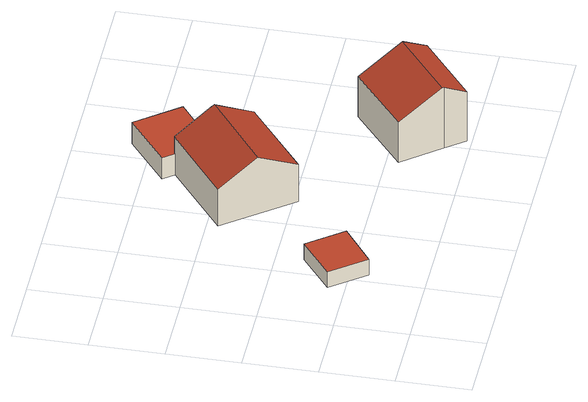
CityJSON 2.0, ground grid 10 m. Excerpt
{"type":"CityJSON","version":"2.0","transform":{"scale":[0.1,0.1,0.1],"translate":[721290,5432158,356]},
"CityObjects":{
"building1":{"type":"Building","attributes":{"Gemeindeschluessel":"09375199","HoeheDach":"364.361","HoeheGrund":"361.850","Methode":"1000","NiedrigsteTraufeDesGebaeudes":"364.361","Geometrietyp2DReferenz":"3000","measuredHeight":2.51,"function":"31001_2463","roofType":"1000"},"geometry":[{"type":"Solid","lod":"2","boundaries":[[[[0,1,2,3]],[[4,2,1,5]],[[6,3,2,4]],[[7,0,3,6]],[[6,4,5,7]],[[5,1,0,7]]]],"semantics":{"surfaces":[{"type":"RoofSurface","Dachneigung":"90.000","Dachorientierung":"-1.000","Flaeche":"40.452","Z_MAX":"2.511","Z_MAX_ASL":"364.361","Z_MIN":"2.511","Z_MIN_ASL":"364.361"},{"type":"WallSurface","Flaeche":"15.120","Z_MAX":"2.511","Z_MAX_ASL":"364.361","Z_MIN":"0.000","Z_MIN_ASL":"361.850"},{"type":"WallSurface","Flaeche":"16.869","Z_MAX":"2.511","Z_MAX_ASL":"364.361","Z_MIN":"0.000","Z_MIN_ASL":"361.850"},{"type":"GroundSurface","Flaeche":"40.452","Z_MAX":"0.000","Z_MAX_ASL":"361.850","Z_MIN":"0.000","Z_MIN_ASL":"361.850"}],"values":[[0,1,2,1,3,2]]}}]},
"building2":{"type":"Building","attributes":{"Gemeindeschluessel":"09375199","HoeheDach":"371.067","HoeheGrund":"361.980","Methode":"1000","NiedrigsteTraufeDesGebaeudes":"367.893","Geometrietyp2DReferenz":"3000","measuredHeight":9.09,"function":"31001_1000","roofType":"3100","storeysAboveGround":2},"address":[{"Country":"Germany","Locality":"Sinzing","ThoroughfareName":"Ortsstraße 8"}],"geometry":[{"type":"Solid","lod":"2","boundaries":[[[[8,9,10,11,12]],[[13,14,9,8]],[[15,16,17,18]],[[19,20,21,14,13]],[[10,21,20,17,16,11]],[[19,13,8,12,15,18]],[[12,11,16,15]],[[18,17,20,19]],[[9,14,21,10]]]],"semantics":{"surfaces":[{"type":"WallSurface","Flaeche":"86.251","Z_MAX":"9.087","Z_MAX_ASL":"371.067","Z_MIN":"0.000","Z_MIN_ASL":"361.980"},{"type":"WallSurface","Flaeche":"74.019","Z_MAX":"5.920","Z_MAX_ASL":"367.900","Z_MIN":"0.000","Z_MIN_ASL":"361.980"},{"type":"WallSurface","Flaeche":"1.529","Z_MAX":"5.925","Z_MAX_ASL":"367.905","Z_MIN":"0.000","Z_MIN_ASL":"361.980"},{"type":"WallSurface","Flaeche":"46.627","Z_MAX":"9.087","Z_MAX_ASL":"371.067","Z_MIN":"0.000","Z_MIN_ASL":"361.980"},{"type":"RoofSurface","Dachneigung":"61.121","Dachorientierung":"322.343","Flaeche":"81.822","Z_MAX":"9.087","Z_MAX_ASL":"371.067","Z_MIN":"5.913","Z_MIN_ASL":"367.893"},{"type":"GroundSurface","Flaeche":"143.403","Z_MAX":"0.000","Z_MAX_ASL":"361.980","Z_MIN":"0.000","Z_MIN_ASL":"361.980"},{"type":"WallSurface","Flaeche":"72.242","Z_MAX":"5.925","Z_MAX_ASL":"367.905","Z_MIN":"0.000","Z_MIN_ASL":"361.980"},{"type":"WallSurface","Flaeche":"39.503","Z_MAX":"8.870","Z_MAX_ASL":"370.850","Z_MIN":"0.000","Z_MIN_ASL":"361.980"},{"type":"RoofSurface","Dachneigung":"61.125","Dachorientierung":"142.345","Flaeche":"81.939","Z_MAX":"9.087","Z_MAX_ASL":"371.067","Z_MIN":"5.920","Z_MIN_ASL":"367.900"}],"values":[[0,1,2,3,4,5,6,7,8]]}}]},
"building3":{"type":"Building","attributes":{"Gemeindeschluessel":"09375199","HoeheDach":"365.322","HoeheGrund":"361.924","Methode":"1000","NiedrigsteTraufeDesGebaeudes":"365.322","Geometrietyp2DReferenz":"3000","measuredHeight":3.4,"function":"31001_2463","roofType":"1000","storeysAboveGround":1},"geometry":[{"type":"Solid","lod":"2","boundaries":[[[[22,23,24,25]],[[26,27,28,29]],[[30,31,32,33]],[[27,24,23,32,31,28]],[[25,26,29,30,33,22]],[[27,26,25,24]],[[33,32,23,22]],[[29,28,31,30]]]],"semantics":{"surfaces":[{"type":"WallSurface","Flaeche":"6.702","Z_MAX":"3.398","Z_MAX_ASL":"365.322","Z_MIN":"0.000","Z_MIN_ASL":"361.924"},{"type":"WallSurface","Flaeche":"24.687","Z_MAX":"3.398","Z_MAX_ASL":"365.322","Z_MIN":"0.000","Z_MIN_ASL":"361.924"},{"type":"WallSurface","Flaeche":"18.146","Z_MAX":"3.398","Z_MAX_ASL":"365.322","Z_MIN":"0.000","Z_MIN_ASL":"361.924"},{"type":"RoofSurface","Dachneigung":"90.000","Dachorientierung":"-1.000","Flaeche":"60.418","Z_MAX":"3.398","Z_MAX_ASL":"365.322","Z_MIN":"3.398","Z_MIN_ASL":"365.322"},{"type":"GroundSurface","Flaeche":"60.418","Z_MAX":"0.000","Z_MAX_ASL":"361.924","Z_MIN":"0.000","Z_MIN_ASL":"361.924"},{"type":"WallSurface","Flaeche":"28.821","Z_MAX":"3.398","Z_MAX_ASL":"365.322","Z_MIN":"0.000","Z_MIN_ASL":"361.924"},{"type":"WallSurface","Flaeche":"0.877","Z_MAX":"3.398","Z_MAX_ASL":"365.322","Z_MIN":"0.000","Z_MIN_ASL":"361.924"},{"type":"WallSurface","Flaeche":"27.892","Z_MAX":"3.398","Z_MAX_ASL":"365.322","Z_MIN":"0.000","Z_MIN_ASL":"361.924"}],"values":[[0,1,2,3,4,5,6,7]]}}]},
"building4":{"type":"Building","attributes":{"Gemeindeschluessel":"09375199","HoeheDach":"366.414","HoeheGrund":"356.550","Methode":"2000","NiedrigsteTraufeDesGebaeudes":"362.978","Geometrietyp2DReferenz":"3000","measuredHeight":9.86,"function":"31001_1000","roofType":"3100","storeysAboveGround":2},"address":[{"Country":"Germany","Locality":"Sinzing","ThoroughfareName":"Ortsstraße 11"}],"geometry":[{"type":"Solid","lod":"2","boundaries":[[[[34,35,36,37]],[[38,39,40,41,42]],[[43,44,45,46]],[[47,48,49,44,43]],[[37,36,39,38]],[[39,36,35,45,44,49,40]],[[42,41,48,47]],[[47,43,46,34,37,38,42]],[[40,49,48,41]],[[46,45,35,34]]]],"semantics":{"surfaces":[{"type":"WallSurface","Flaeche":"0.906","Z_MAX":"7.945","Z_MAX_ASL":"364.495","Z_MIN":"0.000","Z_MIN_ASL":"356.550"},{"type":"WallSurface","Flaeche":"54.140","Z_MAX":"9.864","Z_MAX_ASL":"366.414","Z_MIN":"0.000","Z_MIN_ASL":"356.550"},{"type":"WallSurface","Flaeche":"29.385","Z_MAX":"9.739","Z_MAX_ASL":"366.290","Z_MIN":"0.000","Z_MIN_ASL":"356.550"},{"type":"WallSurface","Flaeche":"54.069","Z_MAX":"9.864","Z_MAX_ASL":"366.414","Z_MIN":"0.000","Z_MIN_ASL":"356.550"},{"type":"WallSurface","Flaeche":"29.325","Z_MAX":"9.736","Z_MAX_ASL":"366.286","Z_MIN":"0.000","Z_MIN_ASL":"356.550"},{"type":"RoofSurface","Dachneigung":"61.629","Dachorientierung":"141.567","Flaeche":"44.690","Z_MAX":"9.864","Z_MAX_ASL":"366.414","Z_MIN":"7.944","Z_MIN_ASL":"364.494"},{"type":"WallSurface","Flaeche":"71.060","Z_MAX":"6.429","Z_MAX_ASL":"362.979","Z_MIN":"0.000","Z_MIN_ASL":"356.550"},{"type":"GroundSurface","Flaeche":"109.659","Z_MAX":"0.000","Z_MAX_ASL":"356.550","Z_MIN":"0.000","Z_MIN_ASL":"356.550"},{"type":"RoofSurface","Dachneigung":"61.629","Dachorientierung":"321.567","Flaeche":"79.937","Z_MAX":"9.864","Z_MAX_ASL":"366.414","Z_MIN":"6.428","Z_MIN_ASL":"362.978"},{"type":"WallSurface","Flaeche":"87.023","Z_MAX":"7.945","Z_MAX_ASL":"364.495","Z_MIN":"0.000","Z_MIN_ASL":"356.550"}],"values":[[0,1,2,3,4,5,6,7,8,9]]}}]}
},
"vertices":[
[46,63,84],[100,103,84],[63,151,84],[10,110,84],[63,151,59],[100,103,59],[10,110,59],[46,63,59],
[181,181,60],[181,181,119],[145,227,151],[110,272,119],[110,272,60],[280,258,60],[280,258,119],[207,347,60],[207,347,119],[209,348,119],[209,348,60],[242,306,60],[242,306,149],[244,303,151],
[207,347,59],[207,347,93],[195,362,93],[195,362,59],[262,414,59],[262,414,93],[307,356,93],[307,356,59],[242,306,59],[242,306,93],[209,348,93],[209,348,59],
[418,8,6],[418,8,85],[417,7,85],[417,7,6],[397,33,6],[397,33,103],[395,35,104],[356,85,70],[356,85,6],[483,102,6],[483,102,103],[504,76,85],[504,76,6],[442,154,6],[442,154,70],[482,104,104]
]}
